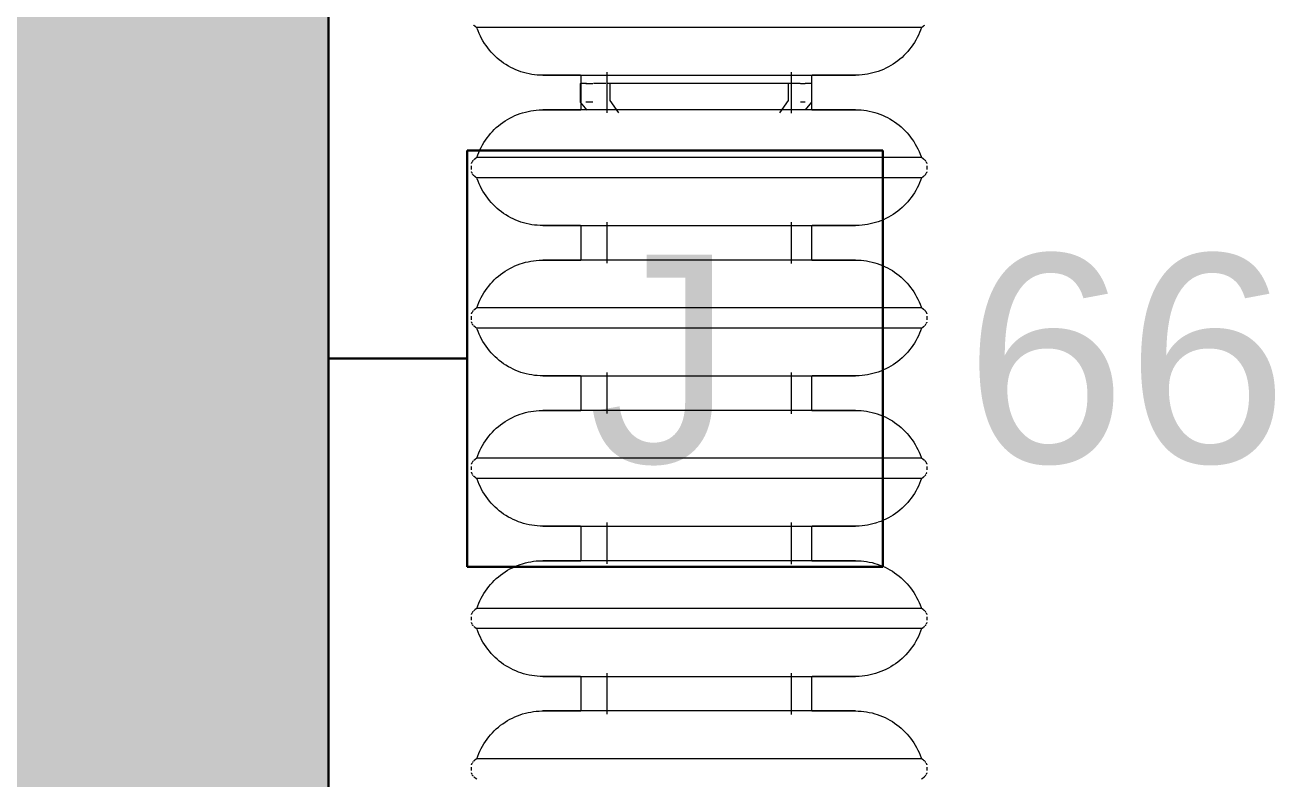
# Model space of a CAD drawing. Header units: inches. Extents: x -4688 to 1542, y -3558 to 978.
# Drawn here: x 11.65 to 38.7, y 214.15 to 230.45 of the extents above; entities that cross this region are included whole.
import ezdxf

# ---------------------------------------------------------------- set-up
doc = ezdxf.new("R2010")
doc.units = ezdxf.units.IN
doc.header["$MEASUREMENT"] = 0
for name, color, linetype, lineweight in [('A-ANNO-NOTE', 131, 'Continuous', 40), ('A-GENM', 13, 'Continuous', 9), ('A-WALL', 113, 'Continuous', 18), ('A-WALL-PATT', 111, 'Continuous', 18)]:
    doc.layers.add(name, color=color, linetype=linetype, lineweight=lineweight)
doc.styles.add('Arial', font='arial.ttf', dxfattribs={"height": 4.5})
doc.styles.add('Swis721 Lt BT', font='swissl.ttf', dxfattribs={"height": 4.5})

# ---------------------------------------------------------------- blocks, each defined once
blk = doc.blocks.new('Cast_Iron_Radiator_8182 - Cast_Iron_Radiator_8182-V88-1st Floor Power _ Signal')
at = {"layer": 'A-GENM'}
for p, q in [((-5.943, 4.848), (-5.968, 4.809)), ((-5.968, 1), (-5.968, 4.809)), ((-7.584, 2.575), (-7.754, 2.432)), ((-7.179, 2.575), (-7.584, 2.575)), ((-7.584, 2.565), (-7.584, 2.575)), ((-7.584, 2.301), (-7.584, 2.452)), ((-7.179, 2.575), (-7.179, 2.565)), ((-6.997, 2.562), (-7.179, 2.562)), ((-7.179, 2.436), (-7.179, 2.551)), ((-7.179, 2.452), (-7.179, 2.301)), ((-7.179, 2.017), (-7.179, 2.287)), ((-7.545, 1.935), (-7.815, 1.745)), ((-7.179, 1.935), (-7.545, 1.935)), ((-6.938, 2), (-7.179, 2)), ((-7.179, -2), (-7.179, 2)), ((-7.002, 1), (-7.002, -1)), ((-5.968, -1), (-5.968, 1)), ((-5.968, -4.809), (-5.968, -1)), ((-7.817, -1.744), (-7.545, -1.935)), ((-7.545, -1.935), (-7.179, -1.935)), ((-7.179, -2), (-6.938, -2)), ((-7.179, -2.188), (-7.179, -2.013)), ((-7.751, -2.298), (-7.584, -2.438)), ((-7.584, -2.296), (-7.584, -2.192)), ((-7.179, -2.192), (-7.179, -2.296)), ((-7.179, -2.438), (-7.179, -2.291)), ((-7.584, -2.438), (-7.179, -2.438)), ((-7.179, -2.438), (-6.996, -2.438)), ((-5.968, -4.809), (-5.943, -4.848))]:
    blk.add_line(p, q, dxfattribs=at)
at = {"layer": 'A-GENM', "flags": 128}
for points in [[(-5.943, 4.848), (-5.938, 4.854), (-5.934, 4.86), (-5.929, 4.866), (-5.925, 4.872), (-5.919, 4.877)], [(-7.002, 3.383), (-7.001, 3.443), (-6.997, 3.503), (-6.991, 3.563), (-6.983, 3.622), (-6.972, 3.681), (-6.959, 3.74), (-6.943, 3.798), (-6.926, 3.855), (-6.906, 3.911), (-6.883, 3.967), (-6.859, 4.022), (-6.832, 4.076), (-6.804, 4.128), (-6.773, 4.18), (-6.74, 4.23), (-6.705, 4.279), (-6.668, 4.326), (-6.63, 4.372), (-6.589, 4.416), (-6.547, 4.459), (-6.503, 4.5), (-6.458, 4.539), (-6.411, 4.576), (-6.362, 4.612), (-6.312, 4.645), (-6.261, 4.677), (-6.209, 4.706), (-6.155, 4.733), (-6.101, 4.758), (-6.045, 4.781), (-5.989, 4.802)], [(-7.002, 3.383), (-7.002, 3.381), (-7.002, 3.375), (-7.002, 3.366), (-7.002, 3.353), (-7.002, 3.336), (-7.002, 3.315), (-7.002, 3.29), (-7.002, 3.262), (-7.002, 3.23), (-7.002, 3.195), (-7.002, 3.156), (-7.002, 3.114), (-7.002, 3.068), (-7.002, 3.019), (-7.002, 2.967), (-7.002, 2.911), (-7.002, 2.853), (-7.002, 2.792), (-7.002, 2.727), (-7.002, 2.66), (-7.002, 2.591), (-7.002, 2.518), (-7.002, 2.444), (-7.002, 2.367), (-7.002, 2.288), (-7.002, 2.206), (-7.002, 2.123), (-7.002, 2.038), (-7.002, 1.952), (-7.002, 1.864), (-7.002, 1.774), (-7.002, 1.683), (-7.002, 1.591), (-7.002, 1.499), (-7.002, 1.405), (-7.002, 1.311), (-7.002, 1.216), (-7.002, 1.121), (-7.002, 1.026), (-7.002, 1)], [(-7.002, 2.571), (-7.002, 2.642), (-7.002, 2.71), (-7.002, 2.775), (-7.002, 2.837), (-7.002, 2.896), (-7.002, 2.952), (-7.002, 3.005), (-7.002, 3.055), (-7.002, 3.102), (-7.002, 3.145), (-7.002, 3.185), (-7.002, 3.221), (-7.002, 3.254), (-7.002, 3.283), (-7.002, 3.309), (-7.002, 3.33), (-7.002, 3.348), (-7.002, 3.363), (-7.002, 3.373), (-7.002, 3.38), (-7.002, 3.383), (-7.002, 3.383)], [(-7.002, -1), (-7.002, -1.095), (-7.002, -1.19), (-7.002, -1.285), (-7.002, -1.38), (-7.002, -1.473), (-7.002, -1.566), (-7.002, -1.659), (-7.002, -1.75), (-7.002, -1.839), (-7.002, -1.928), (-7.002, -2.015), (-7.002, -2.1), (-7.002, -2.184), (-7.002, -2.266), (-7.002, -2.346), (-7.002, -2.423), (-7.002, -2.498), (-7.002, -2.571), (-7.002, -2.642), (-7.002, -2.71), (-7.002, -2.775), (-7.002, -2.837), (-7.002, -2.896), (-7.002, -2.952), (-7.002, -3.005), (-7.002, -3.055), (-7.002, -3.102), (-7.002, -3.145), (-7.002, -3.185), (-7.002, -3.221), (-7.002, -3.254), (-7.002, -3.283), (-7.002, -3.309), (-7.002, -3.33), (-7.002, -3.348), (-7.002, -3.363), (-7.002, -3.373), (-7.002, -3.38), (-7.002, -3.383), (-7.002, -3.383)], [(-7.002, -3.383), (-7.002, -3.381), (-7.002, -3.375), (-7.002, -3.366), (-7.002, -3.353), (-7.002, -3.336), (-7.002, -3.315), (-7.002, -3.29), (-7.002, -3.262), (-7.002, -3.23), (-7.002, -3.195), (-7.002, -3.156), (-7.002, -3.114), (-7.002, -3.068), (-7.002, -3.019), (-7.002, -2.967), (-7.002, -2.911), (-7.002, -2.853), (-7.002, -2.792), (-7.002, -2.727), (-7.002, -2.66), (-7.002, -2.591), (-7.002, -2.518), (-7.002, -2.444)], [(-5.968, -4.809), (-6.025, -4.789), (-6.081, -4.767), (-6.135, -4.743), (-6.189, -4.716), (-6.242, -4.688), (-6.294, -4.657), (-6.344, -4.624), (-6.393, -4.59), (-6.441, -4.553), (-6.487, -4.515), (-6.531, -4.474), (-6.574, -4.432), (-6.615, -4.389), (-6.654, -4.343), (-6.692, -4.296), (-6.727, -4.248), (-6.761, -4.198), (-6.793, -4.147), (-6.822, -4.095), (-6.849, -4.042), (-6.875, -3.987), (-6.898, -3.932), (-6.919, -3.876), (-6.937, -3.819), (-6.953, -3.761), (-6.967, -3.703), (-6.979, -3.644), (-6.988, -3.585), (-6.995, -3.525), (-7, -3.465), (-7.002, -3.405), (-7.002, -3.383)], [(-5.92, -4.876), (-5.925, -4.871), (-5.93, -4.865), (-5.935, -4.859), (-5.939, -4.854), (-5.943, -4.848)]]:
    blk.add_lwpolyline(points, dxfattribs=at)
blk = doc.blocks.new('Cast_Iron_Radiator_8182 - Cast_Iron_Radiator_8182-V89-1st Floor Power _ Signal')
at = {"layer": 'A-GENM'}
for p, q in [((-2.5, 4.933), (-2.537, 4.933)), ((-2.463, 4.933), (-2.5, 4.933)), ((0.75, 4.933), (0.713, 4.933)), ((0.787, 4.933), (0.75, 4.933)), ((4, 4.933), (3.963, 4.933)), ((4.037, 4.933), (4, 4.933)), ((7.25, 4.933), (7.213, 4.933)), ((7.287, 4.933), (7.25, 4.933)), ((10.5, 4.933), (10.463, 4.933)), ((10.537, 4.933), (10.5, 4.933)), ((-2.693, 4.848), (-2.718, 4.809)), ((-2.282, 4.809), (-2.307, 4.848)), ((-2.282, 1), (-2.282, 4.809)), ((0.557, 4.848), (0.532, 4.809)), ((0.532, 1), (0.532, 4.809)), ((0.968, 4.809), (0.943, 4.848)), ((0.968, 1), (0.968, 4.809)), ((3.807, 4.848), (3.782, 4.809)), ((3.782, 1), (3.782, 4.809)), ((4.218, 4.809), (4.193, 4.848)), ((4.218, 1), (4.218, 4.809)), ((7.057, 4.848), (7.032, 4.809)), ((7.032, 1), (7.032, 4.809)), ((7.468, 4.809), (7.443, 4.848)), ((7.468, 1), (7.468, 4.809)), ((10.307, 4.848), (10.282, 4.809)), ((10.282, 1), (10.282, 4.809)), ((10.718, 4.809), (10.693, 4.848)), ((10.718, 1), (10.718, 4.809)), ((13.557, 4.848), (13.532, 4.809)), ((13.532, 1), (13.532, 4.809)), ((-0.497, 2.562), (-1.253, 2.562)), ((2.753, 2.562), (1.997, 2.562)), ((6.003, 2.562), (5.26, 2.562)), ((9.253, 2.562), (8.497, 2.562)), ((12.503, 2.562), (11.747, 2.562)), ((-0.428, 2), (-1.318, 2)), ((2.825, 2), (1.932, 2)), ((6.072, 2), (5.182, 2)), ((9.322, 2), (8.432, 2)), ((12.562, 2), (11.682, 2)), ((-2.282, -1), (-2.282, 1)), ((-1.248, -1), (-1.248, 1)), ((-0.502, 1), (-0.502, -1)), ((0.532, -1), (0.532, 1)), ((0.968, -1), (0.968, 1)), ((2.002, -1), (2.002, 1)), ((2.748, 1), (2.748, -1)), ((3.782, -1), (3.782, 1)), ((4.218, -1), (4.218, 1)), ((5.252, -1), (5.252, 1)), ((5.998, 1), (5.998, -1)), ((7.032, -1), (7.032, 1)), ((7.468, -1), (7.468, 1)), ((8.502, -1), (8.502, 1)), ((9.248, 1), (9.248, -1)), ((10.282, -1), (10.282, 1)), ((10.718, -1), (10.718, 1)), ((11.752, -1), (11.752, 1)), ((12.498, 1), (12.498, -1)), ((13.532, -1), (13.532, 1)), ((-2.282, -4.809), (-2.282, -1)), ((0.532, -4.809), (0.532, -1)), ((0.968, -4.809), (0.968, -1)), ((3.782, -4.809), (3.782, -1)), ((4.218, -4.809), (4.218, -1)), ((7.032, -4.809), (7.032, -1)), ((7.468, -4.809), (7.468, -1)), ((10.282, -4.809), (10.282, -1)), ((10.718, -4.809), (10.718, -1)), ((13.532, -4.809), (13.532, -1)), ((-1.322, -2), (-0.432, -2)), ((1.928, -2), (2.825, -2)), ((5.178, -2), (6.068, -2)), ((8.428, -2), (9.318, -2)), ((11.678, -2), (12.562, -2)), ((-1.251, -2.438), (-0.496, -2.438)), ((1.999, -2.438), (2.754, -2.438)), ((5.26, -2.438), (6.004, -2.438)), ((8.499, -2.438), (9.254, -2.438)), ((11.749, -2.438), (12.504, -2.438)), ((-2.718, -4.809), (-2.693, -4.848)), ((-2.307, -4.848), (-2.282, -4.809)), ((0.532, -4.809), (0.557, -4.848)), ((0.943, -4.848), (0.968, -4.809)), ((3.782, -4.809), (3.807, -4.848)), ((4.193, -4.848), (4.218, -4.809)), ((7.032, -4.809), (7.057, -4.848)), ((7.443, -4.848), (7.468, -4.809)), ((10.282, -4.809), (10.307, -4.848)), ((10.693, -4.848), (10.718, -4.809)), ((13.532, -4.809), (13.557, -4.848)), ((-2.537, -4.933), (-2.5, -4.933)), ((-2.5, -4.933), (-2.463, -4.933)), ((0.713, -4.933), (0.75, -4.933)), ((0.75, -4.933), (0.787, -4.933)), ((3.963, -4.933), (4, -4.933)), ((4, -4.933), (4.037, -4.933)), ((7.213, -4.933), (7.25, -4.933)), ((7.25, -4.933), (7.287, -4.933)), ((10.463, -4.933), (10.5, -4.933)), ((10.5, -4.933), (10.537, -4.933))]:
    blk.add_line(p, q, dxfattribs=at)
at = {"layer": 'A-GENM', "flags": 128}
for points in [[(-2.693, 4.848), (-2.688, 4.854), (-2.684, 4.86), (-2.679, 4.866), (-2.675, 4.872), (-2.669, 4.877)], [(-2.659, 4.887), (-2.653, 4.892), (-2.647, 4.896), (-2.641, 4.901), (-2.635, 4.905)], [(-2.622, 4.912), (-2.615, 4.915), (-2.608, 4.918), (-2.601, 4.921), (-2.594, 4.924), (-2.587, 4.926)], [(-2.412, 4.925), (-2.405, 4.923), (-2.398, 4.921), (-2.391, 4.918), (-2.384, 4.915), (-2.377, 4.912)], [(-2.364, 4.904), (-2.358, 4.9), (-2.352, 4.896), (-2.346, 4.891), (-2.341, 4.887)], [(-2.33, 4.876), (-2.325, 4.871), (-2.32, 4.865), (-2.315, 4.859), (-2.311, 4.854), (-2.307, 4.848)], [(0.557, 4.848), (0.562, 4.854), (0.566, 4.86), (0.571, 4.866), (0.575, 4.872), (0.581, 4.877)], [(0.591, 4.887), (0.597, 4.892), (0.603, 4.896), (0.609, 4.901), (0.615, 4.905)], [(0.628, 4.912), (0.635, 4.915), (0.642, 4.918), (0.649, 4.921), (0.656, 4.924), (0.663, 4.926)], [(0.838, 4.925), (0.845, 4.923), (0.852, 4.921), (0.859, 4.918), (0.866, 4.915), (0.873, 4.912)], [(0.886, 4.904), (0.892, 4.9), (0.898, 4.896), (0.904, 4.891), (0.909, 4.887)], [(0.92, 4.876), (0.925, 4.871), (0.93, 4.865), (0.935, 4.859), (0.939, 4.854), (0.943, 4.848)], [(3.807, 4.848), (3.812, 4.854), (3.816, 4.86), (3.821, 4.866), (3.825, 4.872), (3.831, 4.877)], [(3.841, 4.887), (3.847, 4.892), (3.853, 4.896), (3.859, 4.901), (3.865, 4.905)], [(3.878, 4.912), (3.885, 4.915), (3.892, 4.918), (3.899, 4.921), (3.906, 4.924), (3.913, 4.926)], [(4.088, 4.925), (4.095, 4.923), (4.102, 4.921), (4.109, 4.918), (4.116, 4.915), (4.123, 4.912)], [(4.136, 4.904), (4.142, 4.9), (4.148, 4.896), (4.154, 4.891), (4.159, 4.887)], [(4.17, 4.876), (4.175, 4.871), (4.18, 4.865), (4.185, 4.859), (4.189, 4.854), (4.193, 4.848)], [(7.057, 4.848), (7.062, 4.854), (7.066, 4.86), (7.071, 4.866), (7.075, 4.872), (7.081, 4.877)], [(7.091, 4.887), (7.097, 4.892), (7.103, 4.896), (7.109, 4.901), (7.115, 4.905)], [(7.128, 4.912), (7.135, 4.915), (7.142, 4.918), (7.149, 4.921), (7.156, 4.924), (7.163, 4.926)], [(7.338, 4.925), (7.345, 4.923), (7.352, 4.921), (7.359, 4.918), (7.366, 4.915), (7.373, 4.912)], [(7.386, 4.904), (7.392, 4.9), (7.398, 4.896), (7.404, 4.891), (7.409, 4.887)], [(7.42, 4.876), (7.425, 4.871), (7.43, 4.865), (7.435, 4.859), (7.439, 4.854), (7.443, 4.848)], [(10.307, 4.848), (10.312, 4.854), (10.316, 4.86), (10.321, 4.866), (10.325, 4.872), (10.331, 4.877)], [(10.341, 4.887), (10.347, 4.892), (10.353, 4.896), (10.359, 4.901), (10.365, 4.905)], [(10.378, 4.912), (10.385, 4.915), (10.392, 4.918), (10.399, 4.921), (10.406, 4.924), (10.413, 4.926)], [(10.588, 4.925), (10.595, 4.923), (10.602, 4.921), (10.609, 4.918), (10.616, 4.915), (10.623, 4.912)], [(10.636, 4.904), (10.642, 4.9), (10.648, 4.896), (10.654, 4.891), (10.659, 4.887)], [(10.67, 4.876), (10.675, 4.871), (10.68, 4.865), (10.685, 4.859), (10.689, 4.854), (10.693, 4.848)], [(13.557, 4.848), (13.562, 4.854), (13.566, 4.86), (13.571, 4.866), (13.575, 4.872), (13.581, 4.877)], [(-2.282, 4.809), (-2.225, 4.789), (-2.169, 4.767), (-2.115, 4.743), (-2.061, 4.716), (-2.008, 4.688), (-1.956, 4.657), (-1.906, 4.624), (-1.857, 4.59), (-1.809, 4.553), (-1.763, 4.515), (-1.719, 4.474), (-1.676, 4.432), (-1.635, 4.389), (-1.596, 4.343), (-1.558, 4.296), (-1.523, 4.248), (-1.489, 4.198), (-1.457, 4.147), (-1.428, 4.095), (-1.401, 4.042), (-1.375, 3.987), (-1.352, 3.932), (-1.331, 3.876), (-1.313, 3.819), (-1.297, 3.761), (-1.283, 3.703), (-1.271, 3.644), (-1.262, 3.585), (-1.255, 3.525), (-1.25, 3.465), (-1.248, 3.405), (-1.248, 3.383)], [(-0.502, 3.383), (-0.501, 3.443), (-0.497, 3.503), (-0.491, 3.563), (-0.483, 3.622), (-0.472, 3.681), (-0.459, 3.74), (-0.443, 3.798), (-0.426, 3.855), (-0.406, 3.911), (-0.383, 3.967), (-0.359, 4.022), (-0.332, 4.076), (-0.304, 4.128), (-0.273, 4.18), (-0.24, 4.23), (-0.205, 4.279), (-0.168, 4.326), (-0.13, 4.372), (-0.089, 4.416), (-0.047, 4.459), (-0.003, 4.5), (0.042, 4.539), (0.089, 4.576), (0.138, 4.612), (0.188, 4.645), (0.239, 4.677), (0.291, 4.706), (0.345, 4.733), (0.399, 4.758), (0.455, 4.781), (0.511, 4.802)], [(0.968, 4.809), (1.025, 4.789), (1.081, 4.767), (1.135, 4.743), (1.189, 4.716), (1.242, 4.688), (1.294, 4.657), (1.344, 4.624), (1.393, 4.59), (1.441, 4.553), (1.487, 4.515), (1.531, 4.474), (1.574, 4.432), (1.615, 4.389), (1.654, 4.343), (1.692, 4.296), (1.727, 4.248), (1.761, 4.198), (1.793, 4.147), (1.822, 4.095), (1.849, 4.042), (1.875, 3.987), (1.898, 3.932), (1.919, 3.876), (1.937, 3.819), (1.953, 3.761), (1.967, 3.703), (1.979, 3.644), (1.988, 3.585), (1.995, 3.525), (2, 3.465), (2.002, 3.405), (2.002, 3.383)], [(2.825, 3.858), (2.844, 3.911), (2.867, 3.967), (2.891, 4.022), (2.918, 4.076), (2.946, 4.128), (2.977, 4.18), (3.01, 4.23), (3.045, 4.279), (3.082, 4.326), (3.12, 4.372), (3.161, 4.416), (3.203, 4.459), (3.247, 4.5), (3.292, 4.539), (3.339, 4.576), (3.388, 4.612), (3.438, 4.645), (3.489, 4.677), (3.541, 4.706), (3.595, 4.733), (3.649, 4.758), (3.705, 4.781), (3.761, 4.802)], [(4.218, 4.809), (4.275, 4.789), (4.331, 4.767), (4.385, 4.743), (4.439, 4.716), (4.492, 4.688), (4.544, 4.657), (4.594, 4.624), (4.643, 4.59), (4.691, 4.553), (4.737, 4.515), (4.781, 4.474), (4.824, 4.432), (4.865, 4.389), (4.904, 4.343), (4.942, 4.296), (4.977, 4.248), (5.011, 4.198), (5.043, 4.147), (5.072, 4.095), (5.099, 4.042), (5.125, 3.987), (5.148, 3.932), (5.169, 3.876), (5.187, 3.819), (5.203, 3.761), (5.217, 3.703), (5.229, 3.644), (5.238, 3.585), (5.245, 3.525), (5.25, 3.465), (5.252, 3.405), (5.252, 3.383)], [(5.998, 3.383), (5.999, 3.443), (6.003, 3.503), (6.009, 3.563), (6.017, 3.622), (6.028, 3.681), (6.041, 3.74), (6.057, 3.798), (6.074, 3.855), (6.094, 3.911), (6.117, 3.967), (6.141, 4.022), (6.168, 4.076), (6.196, 4.128), (6.227, 4.18), (6.26, 4.23), (6.295, 4.279), (6.332, 4.326), (6.37, 4.372), (6.411, 4.416), (6.453, 4.459), (6.497, 4.5), (6.542, 4.539), (6.589, 4.576), (6.638, 4.612), (6.688, 4.645), (6.739, 4.677), (6.791, 4.706), (6.845, 4.733), (6.899, 4.758), (6.955, 4.781), (7.011, 4.802)], [(7.468, 4.809), (7.525, 4.789), (7.581, 4.767), (7.635, 4.743), (7.689, 4.716), (7.742, 4.688), (7.794, 4.657), (7.844, 4.624), (7.893, 4.59), (7.941, 4.553), (7.987, 4.515), (8.031, 4.474), (8.074, 4.432), (8.115, 4.389), (8.154, 4.343), (8.192, 4.296), (8.227, 4.248), (8.261, 4.198), (8.293, 4.147), (8.322, 4.095), (8.349, 4.042), (8.375, 3.987), (8.398, 3.932), (8.419, 3.876), (8.437, 3.819), (8.453, 3.761), (8.467, 3.703), (8.479, 3.644), (8.488, 3.585), (8.495, 3.525), (8.5, 3.465), (8.502, 3.405), (8.502, 3.383)], [(9.248, 3.383), (9.249, 3.443), (9.253, 3.503), (9.259, 3.563), (9.267, 3.622), (9.278, 3.681), (9.291, 3.74), (9.307, 3.798), (9.324, 3.855), (9.344, 3.911), (9.367, 3.967), (9.391, 4.022), (9.418, 4.076), (9.446, 4.128), (9.477, 4.18), (9.51, 4.23), (9.545, 4.279), (9.582, 4.326), (9.62, 4.372), (9.661, 4.416), (9.703, 4.459), (9.747, 4.5), (9.792, 4.539), (9.839, 4.576), (9.888, 4.612), (9.938, 4.645), (9.989, 4.677), (10.041, 4.706), (10.095, 4.733), (10.149, 4.758), (10.205, 4.781), (10.261, 4.802)], [(10.718, 4.809), (10.775, 4.789), (10.831, 4.767), (10.885, 4.743), (10.939, 4.716), (10.992, 4.688), (11.044, 4.657), (11.094, 4.624), (11.143, 4.59), (11.191, 4.553), (11.237, 4.515), (11.281, 4.474), (11.324, 4.432), (11.365, 4.389), (11.404, 4.343), (11.442, 4.296), (11.477, 4.248), (11.511, 4.198), (11.543, 4.147), (11.572, 4.095), (11.599, 4.042), (11.625, 3.987), (11.648, 3.932), (11.669, 3.876), (11.687, 3.819), (11.703, 3.761), (11.717, 3.703), (11.729, 3.644), (11.738, 3.585), (11.745, 3.525), (11.75, 3.465), (11.752, 3.405), (11.752, 3.383)], [(12.498, 3.383), (12.499, 3.443), (12.503, 3.503), (12.509, 3.563), (12.517, 3.622), (12.528, 3.681), (12.541, 3.74), (12.557, 3.798), (12.574, 3.855), (12.594, 3.911), (12.617, 3.967), (12.641, 4.022), (12.668, 4.076), (12.696, 4.128), (12.727, 4.18), (12.76, 4.23), (12.795, 4.279), (12.832, 4.326), (12.87, 4.372), (12.911, 4.416), (12.953, 4.459), (12.997, 4.5), (13.042, 4.539), (13.089, 4.576), (13.138, 4.612), (13.188, 4.645), (13.239, 4.677), (13.291, 4.706), (13.345, 4.733), (13.399, 4.758), (13.455, 4.781), (13.511, 4.802)], [(2.748, 3.383), (2.749, 3.443), (2.753, 3.503), (2.759, 3.563), (2.767, 3.622), (2.778, 3.681), (2.791, 3.74), (2.807, 3.798), (2.824, 3.855)], [(-1.248, 1), (-1.248, 1.095), (-1.248, 1.19), (-1.248, 1.285), (-1.248, 1.38), (-1.248, 1.473), (-1.248, 1.566), (-1.248, 1.659), (-1.248, 1.75), (-1.248, 1.839), (-1.248, 1.928), (-1.248, 2.015), (-1.248, 2.1), (-1.248, 2.184), (-1.248, 2.266), (-1.248, 2.346), (-1.248, 2.423), (-1.248, 2.498), (-1.248, 2.571), (-1.248, 2.642), (-1.248, 2.71), (-1.248, 2.775), (-1.248, 2.837), (-1.248, 2.896), (-1.248, 2.952), (-1.248, 3.005), (-1.248, 3.055), (-1.248, 3.102), (-1.248, 3.145), (-1.248, 3.185), (-1.248, 3.221), (-1.248, 3.254), (-1.248, 3.283), (-1.248, 3.309), (-1.248, 3.33), (-1.248, 3.348), (-1.248, 3.363), (-1.248, 3.373), (-1.248, 3.38), (-1.248, 3.383), (-1.248, 3.383)], [(-1.248, 3.383), (-1.248, 3.381), (-1.248, 3.375), (-1.248, 3.366), (-1.248, 3.353), (-1.248, 3.336), (-1.248, 3.315), (-1.248, 3.29), (-1.248, 3.262), (-1.248, 3.23), (-1.248, 3.195), (-1.248, 3.156), (-1.248, 3.114), (-1.248, 3.068), (-1.248, 3.019), (-1.248, 2.967), (-1.248, 2.911), (-1.248, 2.853), (-1.248, 2.792), (-1.248, 2.727), (-1.248, 2.66), (-1.248, 2.591), (-1.248, 2.562)], [(-0.502, 3.383), (-0.502, 3.381), (-0.502, 3.375), (-0.502, 3.366), (-0.502, 3.353), (-0.502, 3.336), (-0.502, 3.315), (-0.502, 3.29), (-0.502, 3.262), (-0.502, 3.23), (-0.502, 3.195), (-0.502, 3.156), (-0.502, 3.114), (-0.502, 3.068), (-0.502, 3.019), (-0.502, 2.967), (-0.502, 2.911), (-0.502, 2.853), (-0.502, 2.792), (-0.502, 2.727), (-0.502, 2.66), (-0.502, 2.591), (-0.502, 2.518), (-0.502, 2.444), (-0.502, 2.367), (-0.502, 2.288), (-0.502, 2.206), (-0.502, 2.123), (-0.502, 2.038), (-0.502, 1.952), (-0.502, 1.864), (-0.502, 1.774), (-0.502, 1.683), (-0.502, 1.591), (-0.502, 1.499), (-0.502, 1.405), (-0.502, 1.311), (-0.502, 1.216), (-0.502, 1.121), (-0.502, 1.026), (-0.502, 1)], [(-0.502, 2.571), (-0.502, 2.642), (-0.502, 2.71), (-0.502, 2.775), (-0.502, 2.837), (-0.502, 2.896), (-0.502, 2.952), (-0.502, 3.005), (-0.502, 3.055), (-0.502, 3.102), (-0.502, 3.145), (-0.502, 3.185), (-0.502, 3.221), (-0.502, 3.254), (-0.502, 3.283), (-0.502, 3.309), (-0.502, 3.33), (-0.502, 3.348), (-0.502, 3.363), (-0.502, 3.373), (-0.502, 3.38), (-0.502, 3.383), (-0.502, 3.383)], [(2.002, 1), (2.002, 1.095), (2.002, 1.19), (2.002, 1.285), (2.002, 1.38), (2.002, 1.473), (2.002, 1.566), (2.002, 1.659), (2.002, 1.75), (2.002, 1.839), (2.002, 1.928), (2.002, 2.015), (2.002, 2.1), (2.002, 2.184), (2.002, 2.266), (2.002, 2.346), (2.002, 2.423), (2.002, 2.498), (2.002, 2.571), (2.002, 2.642), (2.002, 2.71), (2.002, 2.775), (2.002, 2.837), (2.002, 2.896), (2.002, 2.952), (2.002, 3.005), (2.002, 3.055), (2.002, 3.102), (2.002, 3.145), (2.002, 3.185), (2.002, 3.221), (2.002, 3.254), (2.002, 3.283), (2.002, 3.309), (2.002, 3.33), (2.002, 3.348), (2.002, 3.363), (2.002, 3.373), (2.002, 3.38), (2.002, 3.383), (2.002, 3.383)], [(2.002, 3.383), (2.002, 3.381), (2.002, 3.375), (2.002, 3.366), (2.002, 3.353), (2.002, 3.336), (2.002, 3.315), (2.002, 3.29), (2.002, 3.262), (2.002, 3.23), (2.002, 3.195), (2.002, 3.156), (2.002, 3.114), (2.002, 3.068), (2.002, 3.019), (2.002, 2.967), (2.002, 2.911), (2.002, 2.853), (2.002, 2.792), (2.002, 2.727), (2.002, 2.66), (2.002, 2.591), (2.002, 2.562)], [(2.748, 3.383), (2.748, 3.381), (2.748, 3.375), (2.748, 3.366), (2.748, 3.353), (2.748, 3.336), (2.748, 3.315), (2.748, 3.29), (2.748, 3.262), (2.748, 3.23), (2.748, 3.195), (2.748, 3.156), (2.748, 3.114), (2.748, 3.068), (2.748, 3.019), (2.748, 2.967), (2.748, 2.911), (2.748, 2.853), (2.748, 2.792), (2.748, 2.727), (2.748, 2.66), (2.748, 2.591), (2.748, 2.518), (2.748, 2.444), (2.748, 2.367), (2.748, 2.288), (2.748, 2.206), (2.748, 2.123), (2.748, 2.038), (2.748, 1.952), (2.748, 1.864), (2.748, 1.774), (2.748, 1.683), (2.748, 1.591), (2.748, 1.499), (2.748, 1.405), (2.748, 1.311), (2.748, 1.216), (2.748, 1.121), (2.748, 1.026), (2.748, 1)], [(2.748, 2.571), (2.748, 2.642), (2.748, 2.71), (2.748, 2.775), (2.748, 2.837), (2.748, 2.896), (2.748, 2.952), (2.748, 3.005), (2.748, 3.055), (2.748, 3.102), (2.748, 3.145), (2.748, 3.185), (2.748, 3.221), (2.748, 3.254), (2.748, 3.283), (2.748, 3.309), (2.748, 3.33), (2.748, 3.348), (2.748, 3.363), (2.748, 3.373), (2.748, 3.38), (2.748, 3.383), (2.748, 3.383)], [(5.252, 1), (5.252, 1.095), (5.252, 1.19), (5.252, 1.285), (5.252, 1.38), (5.252, 1.473), (5.252, 1.566), (5.252, 1.659), (5.252, 1.75), (5.252, 1.839), (5.252, 1.928), (5.252, 2.015), (5.252, 2.1), (5.252, 2.184), (5.252, 2.266), (5.252, 2.346), (5.252, 2.423), (5.252, 2.498), (5.252, 2.571), (5.252, 2.642), (5.252, 2.71), (5.252, 2.775), (5.252, 2.837), (5.252, 2.896), (5.252, 2.952), (5.252, 3.005), (5.252, 3.055), (5.252, 3.102), (5.252, 3.145), (5.252, 3.185), (5.252, 3.221), (5.252, 3.254), (5.252, 3.283), (5.252, 3.309), (5.252, 3.33), (5.252, 3.348), (5.252, 3.363), (5.252, 3.373), (5.252, 3.38), (5.252, 3.383), (5.252, 3.383)], [(5.252, 3.383), (5.252, 3.381), (5.252, 3.375), (5.252, 3.366), (5.252, 3.353), (5.252, 3.336), (5.252, 3.315), (5.252, 3.29), (5.252, 3.262), (5.252, 3.23), (5.252, 3.195), (5.252, 3.156), (5.252, 3.114), (5.252, 3.068), (5.252, 3.019), (5.252, 2.967), (5.252, 2.911), (5.252, 2.853), (5.252, 2.792), (5.252, 2.727), (5.252, 2.66), (5.252, 2.591), (5.252, 2.562)], [(5.998, 3.383), (5.998, 3.381), (5.998, 3.375), (5.998, 3.366), (5.998, 3.353), (5.998, 3.336), (5.998, 3.315), (5.998, 3.29), (5.998, 3.262), (5.998, 3.23), (5.998, 3.195), (5.998, 3.156), (5.998, 3.114), (5.998, 3.068), (5.998, 3.019), (5.998, 2.967), (5.998, 2.911), (5.998, 2.853), (5.998, 2.792), (5.998, 2.727), (5.998, 2.66), (5.998, 2.591), (5.998, 2.518), (5.998, 2.444), (5.998, 2.367), (5.998, 2.288), (5.998, 2.206), (5.998, 2.123), (5.998, 2.038), (5.998, 1.952), (5.998, 1.864), (5.998, 1.774), (5.998, 1.683), (5.998, 1.591), (5.998, 1.499), (5.998, 1.405), (5.998, 1.311), (5.998, 1.216), (5.998, 1.121), (5.998, 1.026), (5.998, 1)], [(5.998, 2.571), (5.998, 2.642), (5.998, 2.71), (5.998, 2.775), (5.998, 2.837), (5.998, 2.896), (5.998, 2.952), (5.998, 3.005), (5.998, 3.055), (5.998, 3.102), (5.998, 3.145), (5.998, 3.185), (5.998, 3.221), (5.998, 3.254), (5.998, 3.283), (5.998, 3.309), (5.998, 3.33), (5.998, 3.348), (5.998, 3.363), (5.998, 3.373), (5.998, 3.38), (5.998, 3.383), (5.998, 3.383)], [(8.502, 1), (8.502, 1.095), (8.502, 1.19), (8.502, 1.285), (8.502, 1.38), (8.502, 1.473), (8.502, 1.566), (8.502, 1.659), (8.502, 1.75), (8.502, 1.839), (8.502, 1.928), (8.502, 2.015), (8.502, 2.1), (8.502, 2.184), (8.502, 2.266), (8.502, 2.346), (8.502, 2.423), (8.502, 2.498), (8.502, 2.571), (8.502, 2.642), (8.502, 2.71), (8.502, 2.775), (8.502, 2.837), (8.502, 2.896), (8.502, 2.952), (8.502, 3.005), (8.502, 3.055), (8.502, 3.102), (8.502, 3.145), (8.502, 3.185), (8.502, 3.221), (8.502, 3.254), (8.502, 3.283), (8.502, 3.309), (8.502, 3.33), (8.502, 3.348), (8.502, 3.363), (8.502, 3.373), (8.502, 3.38), (8.502, 3.383), (8.502, 3.383)], [(8.502, 3.383), (8.502, 3.381), (8.502, 3.375), (8.502, 3.366), (8.502, 3.353), (8.502, 3.336), (8.502, 3.315), (8.502, 3.29), (8.502, 3.262), (8.502, 3.23), (8.502, 3.195), (8.502, 3.156), (8.502, 3.114), (8.502, 3.068), (8.502, 3.019), (8.502, 2.967), (8.502, 2.911), (8.502, 2.853), (8.502, 2.792), (8.502, 2.727), (8.502, 2.66), (8.502, 2.591), (8.502, 2.562)], [(9.248, 3.383), (9.248, 3.381), (9.248, 3.375), (9.248, 3.366), (9.248, 3.353), (9.248, 3.336), (9.248, 3.315), (9.248, 3.29), (9.248, 3.262), (9.248, 3.23), (9.248, 3.195), (9.248, 3.156), (9.248, 3.114), (9.248, 3.068), (9.248, 3.019), (9.248, 2.967), (9.248, 2.911), (9.248, 2.853), (9.248, 2.792), (9.248, 2.727), (9.248, 2.66), (9.248, 2.591), (9.248, 2.518), (9.248, 2.444), (9.248, 2.367), (9.248, 2.288), (9.248, 2.206), (9.248, 2.123), (9.248, 2.038), (9.248, 1.952), (9.248, 1.864), (9.248, 1.774), (9.248, 1.683), (9.248, 1.591), (9.248, 1.499), (9.248, 1.405), (9.248, 1.311), (9.248, 1.216), (9.248, 1.121), (9.248, 1.026), (9.248, 1)], [(9.248, 2.571), (9.248, 2.642), (9.248, 2.71), (9.248, 2.775), (9.248, 2.837), (9.248, 2.896), (9.248, 2.952), (9.248, 3.005), (9.248, 3.055), (9.248, 3.102), (9.248, 3.145), (9.248, 3.185), (9.248, 3.221), (9.248, 3.254), (9.248, 3.283), (9.248, 3.309), (9.248, 3.33), (9.248, 3.348), (9.248, 3.363), (9.248, 3.373), (9.248, 3.38), (9.248, 3.383), (9.248, 3.383)], [(11.752, 1), (11.752, 1.095), (11.752, 1.19), (11.752, 1.285), (11.752, 1.38), (11.752, 1.473), (11.752, 1.566), (11.752, 1.659), (11.752, 1.75), (11.752, 1.839), (11.752, 1.928), (11.752, 2.015), (11.752, 2.1), (11.752, 2.184), (11.752, 2.266), (11.752, 2.346), (11.752, 2.423), (11.752, 2.498), (11.752, 2.571), (11.752, 2.642), (11.752, 2.71), (11.752, 2.775), (11.752, 2.837), (11.752, 2.896), (11.752, 2.952), (11.752, 3.005), (11.752, 3.055), (11.752, 3.102), (11.752, 3.145), (11.752, 3.185), (11.752, 3.221), (11.752, 3.254), (11.752, 3.283), (11.752, 3.309), (11.752, 3.33), (11.752, 3.348), (11.752, 3.363), (11.752, 3.373), (11.752, 3.38), (11.752, 3.383), (11.752, 3.383)], [(11.752, 3.383), (11.752, 3.381), (11.752, 3.375), (11.752, 3.366), (11.752, 3.353), (11.752, 3.336), (11.752, 3.315), (11.752, 3.29), (11.752, 3.262), (11.752, 3.23), (11.752, 3.195), (11.752, 3.156), (11.752, 3.114), (11.752, 3.068), (11.752, 3.019), (11.752, 2.967), (11.752, 2.911), (11.752, 2.853), (11.752, 2.792), (11.752, 2.727), (11.752, 2.66), (11.752, 2.591), (11.752, 2.562)], [(12.498, 3.383), (12.498, 3.381), (12.498, 3.375), (12.498, 3.366), (12.498, 3.353), (12.498, 3.336), (12.498, 3.315), (12.498, 3.29), (12.498, 3.262), (12.498, 3.23), (12.498, 3.195), (12.498, 3.156), (12.498, 3.114), (12.498, 3.068), (12.498, 3.019), (12.498, 2.967), (12.498, 2.911), (12.498, 2.853), (12.498, 2.792), (12.498, 2.727), (12.498, 2.66), (12.498, 2.591), (12.498, 2.518), (12.498, 2.444), (12.498, 2.367), (12.498, 2.288), (12.498, 2.206), (12.498, 2.123), (12.498, 2.038), (12.498, 1.952), (12.498, 1.864), (12.498, 1.774), (12.498, 1.683), (12.498, 1.591), (12.498, 1.499), (12.498, 1.405), (12.498, 1.311), (12.498, 1.216), (12.498, 1.121), (12.498, 1.026), (12.498, 1)], [(12.498, 2.571), (12.498, 2.642), (12.498, 2.71), (12.498, 2.775), (12.498, 2.837), (12.498, 2.896), (12.498, 2.952), (12.498, 3.005), (12.498, 3.055), (12.498, 3.102), (12.498, 3.145), (12.498, 3.185), (12.498, 3.221), (12.498, 3.254), (12.498, 3.283), (12.498, 3.309), (12.498, 3.33), (12.498, 3.348), (12.498, 3.363), (12.498, 3.373), (12.498, 3.38), (12.498, 3.383), (12.498, 3.383)], [(-1.248, -3.383), (-1.248, -3.381), (-1.248, -3.375), (-1.248, -3.366), (-1.248, -3.353), (-1.248, -3.336), (-1.248, -3.315), (-1.248, -3.29), (-1.248, -3.262), (-1.248, -3.23), (-1.248, -3.195), (-1.248, -3.156), (-1.248, -3.114), (-1.248, -3.068), (-1.248, -3.019), (-1.248, -2.967), (-1.248, -2.911), (-1.248, -2.853), (-1.248, -2.792), (-1.248, -2.727), (-1.248, -2.66), (-1.248, -2.591), (-1.248, -2.518), (-1.248, -2.444), (-1.248, -2.367), (-1.248, -2.288), (-1.248, -2.206), (-1.248, -2.123), (-1.248, -2.038), (-1.248, -1.952), (-1.248, -1.864), (-1.248, -1.774), (-1.248, -1.683), (-1.248, -1.591), (-1.248, -1.499), (-1.248, -1.405), (-1.248, -1.311), (-1.248, -1.216), (-1.248, -1.121), (-1.248, -1.026), (-1.248, -1)], [(-0.502, -1), (-0.502, -1.095), (-0.502, -1.19), (-0.502, -1.285), (-0.502, -1.38), (-0.502, -1.473), (-0.502, -1.566), (-0.502, -1.659), (-0.502, -1.75), (-0.502, -1.839), (-0.502, -1.928), (-0.502, -2.015), (-0.502, -2.1), (-0.502, -2.184), (-0.502, -2.266), (-0.502, -2.346), (-0.502, -2.423), (-0.502, -2.498), (-0.502, -2.571), (-0.502, -2.642), (-0.502, -2.71), (-0.502, -2.775), (-0.502, -2.837), (-0.502, -2.896), (-0.502, -2.952), (-0.502, -3.005), (-0.502, -3.055), (-0.502, -3.102), (-0.502, -3.145), (-0.502, -3.185), (-0.502, -3.221), (-0.502, -3.254), (-0.502, -3.283), (-0.502, -3.309), (-0.502, -3.33), (-0.502, -3.348), (-0.502, -3.363), (-0.502, -3.373), (-0.502, -3.38), (-0.502, -3.383), (-0.502, -3.383)], [(2.002, -3.383), (2.002, -3.381), (2.002, -3.375), (2.002, -3.366), (2.002, -3.353), (2.002, -3.336), (2.002, -3.315), (2.002, -3.29), (2.002, -3.262), (2.002, -3.23), (2.002, -3.195), (2.002, -3.156), (2.002, -3.114), (2.002, -3.068), (2.002, -3.019), (2.002, -2.967), (2.002, -2.911), (2.002, -2.853), (2.002, -2.792), (2.002, -2.727), (2.002, -2.66), (2.002, -2.591), (2.002, -2.518), (2.002, -2.444), (2.002, -2.367), (2.002, -2.288), (2.002, -2.206), (2.002, -2.123), (2.002, -2.038), (2.002, -1.952), (2.002, -1.864), (2.002, -1.774), (2.002, -1.683), (2.002, -1.591), (2.002, -1.499), (2.002, -1.405), (2.002, -1.311), (2.002, -1.216), (2.002, -1.121), (2.002, -1.026), (2.002, -1)], [(2.748, -1), (2.748, -1.095), (2.748, -1.19), (2.748, -1.285), (2.748, -1.38), (2.748, -1.473), (2.748, -1.566), (2.748, -1.659), (2.748, -1.75), (2.748, -1.839), (2.748, -1.928), (2.748, -2.015), (2.748, -2.1), (2.748, -2.184), (2.748, -2.266), (2.748, -2.346), (2.748, -2.423), (2.748, -2.498), (2.748, -2.571), (2.748, -2.642), (2.748, -2.71), (2.748, -2.775), (2.748, -2.837), (2.748, -2.896), (2.748, -2.952), (2.748, -3.005), (2.748, -3.055), (2.748, -3.102), (2.748, -3.145), (2.748, -3.185), (2.748, -3.221), (2.748, -3.254), (2.748, -3.283), (2.748, -3.309), (2.748, -3.33), (2.748, -3.348), (2.748, -3.363), (2.748, -3.373), (2.748, -3.38), (2.748, -3.383), (2.748, -3.383)], [(5.252, -3.383), (5.252, -3.381), (5.252, -3.375), (5.252, -3.366), (5.252, -3.353), (5.252, -3.336), (5.252, -3.315), (5.252, -3.29), (5.252, -3.262), (5.252, -3.23), (5.252, -3.195), (5.252, -3.156), (5.252, -3.114), (5.252, -3.068), (5.252, -3.019), (5.252, -2.967), (5.252, -2.911), (5.252, -2.853), (5.252, -2.792), (5.252, -2.727), (5.252, -2.66), (5.252, -2.591), (5.252, -2.518), (5.252, -2.444), (5.252, -2.367), (5.252, -2.288), (5.252, -2.206), (5.252, -2.123), (5.252, -2.038), (5.252, -1.952), (5.252, -1.864), (5.252, -1.774), (5.252, -1.683), (5.252, -1.591), (5.252, -1.499), (5.252, -1.405), (5.252, -1.311), (5.252, -1.216), (5.252, -1.121), (5.252, -1.026), (5.252, -1)], [(5.998, -1), (5.998, -1.095), (5.998, -1.19), (5.998, -1.285), (5.998, -1.38), (5.998, -1.473), (5.998, -1.566), (5.998, -1.659), (5.998, -1.75), (5.998, -1.839), (5.998, -1.928), (5.998, -2.015), (5.998, -2.1), (5.998, -2.184), (5.998, -2.266), (5.998, -2.346), (5.998, -2.423), (5.998, -2.498), (5.998, -2.571), (5.998, -2.642), (5.998, -2.71), (5.998, -2.775), (5.998, -2.837), (5.998, -2.896), (5.998, -2.952), (5.998, -3.005), (5.998, -3.055), (5.998, -3.102), (5.998, -3.145), (5.998, -3.185), (5.998, -3.221), (5.998, -3.254), (5.998, -3.283), (5.998, -3.309), (5.998, -3.33), (5.998, -3.348), (5.998, -3.363), (5.998, -3.373), (5.998, -3.38), (5.998, -3.383), (5.998, -3.383)], [(8.502, -3.383), (8.502, -3.381), (8.502, -3.375), (8.502, -3.366), (8.502, -3.353), (8.502, -3.336), (8.502, -3.315), (8.502, -3.29), (8.502, -3.262), (8.502, -3.23), (8.502, -3.195), (8.502, -3.156), (8.502, -3.114), (8.502, -3.068), (8.502, -3.019), (8.502, -2.967), (8.502, -2.911), (8.502, -2.853), (8.502, -2.792), (8.502, -2.727), (8.502, -2.66), (8.502, -2.591), (8.502, -2.518), (8.502, -2.444), (8.502, -2.367), (8.502, -2.288), (8.502, -2.206), (8.502, -2.123), (8.502, -2.038), (8.502, -1.952), (8.502, -1.864), (8.502, -1.774), (8.502, -1.683), (8.502, -1.591), (8.502, -1.499), (8.502, -1.405), (8.502, -1.311), (8.502, -1.216), (8.502, -1.121), (8.502, -1.026), (8.502, -1)], [(9.248, -1), (9.248, -1.095), (9.248, -1.19), (9.248, -1.285), (9.248, -1.38), (9.248, -1.473), (9.248, -1.566), (9.248, -1.659), (9.248, -1.75), (9.248, -1.839), (9.248, -1.928), (9.248, -2.015), (9.248, -2.1), (9.248, -2.184), (9.248, -2.266), (9.248, -2.346), (9.248, -2.423), (9.248, -2.498), (9.248, -2.571), (9.248, -2.642), (9.248, -2.71), (9.248, -2.775), (9.248, -2.837), (9.248, -2.896), (9.248, -2.952), (9.248, -3.005), (9.248, -3.055), (9.248, -3.102), (9.248, -3.145), (9.248, -3.185), (9.248, -3.221), (9.248, -3.254), (9.248, -3.283), (9.248, -3.309), (9.248, -3.33), (9.248, -3.348), (9.248, -3.363), (9.248, -3.373), (9.248, -3.38), (9.248, -3.383), (9.248, -3.383)], [(11.752, -3.383), (11.752, -3.381), (11.752, -3.375), (11.752, -3.366), (11.752, -3.353), (11.752, -3.336), (11.752, -3.315), (11.752, -3.29), (11.752, -3.262), (11.752, -3.23), (11.752, -3.195), (11.752, -3.156), (11.752, -3.114), (11.752, -3.068), (11.752, -3.019), (11.752, -2.967), (11.752, -2.911), (11.752, -2.853), (11.752, -2.792), (11.752, -2.727), (11.752, -2.66), (11.752, -2.591), (11.752, -2.518), (11.752, -2.444), (11.752, -2.367), (11.752, -2.288), (11.752, -2.206), (11.752, -2.123), (11.752, -2.038), (11.752, -1.952), (11.752, -1.864), (11.752, -1.774), (11.752, -1.683), (11.752, -1.591), (11.752, -1.499), (11.752, -1.405), (11.752, -1.311), (11.752, -1.216), (11.752, -1.121), (11.752, -1.026), (11.752, -1)], [(12.498, -1), (12.498, -1.095), (12.498, -1.19), (12.498, -1.285), (12.498, -1.38), (12.498, -1.473), (12.498, -1.566), (12.498, -1.659), (12.498, -1.75), (12.498, -1.839), (12.498, -1.928), (12.498, -2.015), (12.498, -2.1), (12.498, -2.184), (12.498, -2.266), (12.498, -2.346), (12.498, -2.423), (12.498, -2.498), (12.498, -2.571), (12.498, -2.642), (12.498, -2.71), (12.498, -2.775), (12.498, -2.837), (12.498, -2.896), (12.498, -2.952), (12.498, -3.005), (12.498, -3.055), (12.498, -3.102), (12.498, -3.145), (12.498, -3.185), (12.498, -3.221), (12.498, -3.254), (12.498, -3.283), (12.498, -3.309), (12.498, -3.33), (12.498, -3.348), (12.498, -3.363), (12.498, -3.373), (12.498, -3.38), (12.498, -3.383), (12.498, -3.383)], [(-1.248, -2.438), (-1.248, -2.498), (-1.248, -2.571), (-1.248, -2.642), (-1.248, -2.71), (-1.248, -2.775), (-1.248, -2.837), (-1.248, -2.896), (-1.248, -2.952), (-1.248, -3.005), (-1.248, -3.055), (-1.248, -3.102), (-1.248, -3.145), (-1.248, -3.185), (-1.248, -3.221), (-1.248, -3.254), (-1.248, -3.283), (-1.248, -3.309), (-1.248, -3.33), (-1.248, -3.348), (-1.248, -3.363), (-1.248, -3.373), (-1.248, -3.38), (-1.248, -3.383), (-1.248, -3.383)], [(-0.502, -3.383), (-0.502, -3.381), (-0.502, -3.375), (-0.502, -3.366), (-0.502, -3.353), (-0.502, -3.336), (-0.502, -3.315), (-0.502, -3.29), (-0.502, -3.262), (-0.502, -3.23), (-0.502, -3.195), (-0.502, -3.156), (-0.502, -3.114), (-0.502, -3.068), (-0.502, -3.019), (-0.502, -2.967), (-0.502, -2.911), (-0.502, -2.853), (-0.502, -2.792), (-0.502, -2.727), (-0.502, -2.66), (-0.502, -2.591), (-0.502, -2.518), (-0.502, -2.444)], [(2.002, -2.438), (2.002, -2.498), (2.002, -2.571), (2.002, -2.642), (2.002, -2.71), (2.002, -2.775), (2.002, -2.837), (2.002, -2.896), (2.002, -2.952), (2.002, -3.005), (2.002, -3.055), (2.002, -3.102), (2.002, -3.145), (2.002, -3.185), (2.002, -3.221), (2.002, -3.254), (2.002, -3.283), (2.002, -3.309), (2.002, -3.33), (2.002, -3.348), (2.002, -3.363), (2.002, -3.373), (2.002, -3.38), (2.002, -3.383), (2.002, -3.383)], [(2.748, -3.383), (2.748, -3.381), (2.748, -3.375), (2.748, -3.366), (2.748, -3.353), (2.748, -3.336), (2.748, -3.315), (2.748, -3.29), (2.748, -3.262), (2.748, -3.23), (2.748, -3.195), (2.748, -3.156), (2.748, -3.114), (2.748, -3.068), (2.748, -3.019), (2.748, -2.967), (2.748, -2.911), (2.748, -2.853), (2.748, -2.792), (2.748, -2.727), (2.748, -2.66), (2.748, -2.591), (2.748, -2.518), (2.748, -2.444)], [(5.252, -2.438), (5.252, -2.498), (5.252, -2.571), (5.252, -2.642), (5.252, -2.71), (5.252, -2.775), (5.252, -2.837), (5.252, -2.896), (5.252, -2.952), (5.252, -3.005), (5.252, -3.055), (5.252, -3.102), (5.252, -3.145), (5.252, -3.185), (5.252, -3.221), (5.252, -3.254), (5.252, -3.283), (5.252, -3.309), (5.252, -3.33), (5.252, -3.348), (5.252, -3.363), (5.252, -3.373), (5.252, -3.38), (5.252, -3.383), (5.252, -3.383)], [(5.998, -3.383), (5.998, -3.381), (5.998, -3.375), (5.998, -3.366), (5.998, -3.353), (5.998, -3.336), (5.998, -3.315), (5.998, -3.29), (5.998, -3.262), (5.998, -3.23), (5.998, -3.195), (5.998, -3.156), (5.998, -3.114), (5.998, -3.068), (5.998, -3.019), (5.998, -2.967), (5.998, -2.911), (5.998, -2.853), (5.998, -2.792), (5.998, -2.727), (5.998, -2.66), (5.998, -2.591), (5.998, -2.518), (5.998, -2.444)], [(8.502, -2.438), (8.502, -2.498), (8.502, -2.571), (8.502, -2.642), (8.502, -2.71), (8.502, -2.775), (8.502, -2.837), (8.502, -2.896), (8.502, -2.952), (8.502, -3.005), (8.502, -3.055), (8.502, -3.102), (8.502, -3.145), (8.502, -3.185), (8.502, -3.221), (8.502, -3.254), (8.502, -3.283), (8.502, -3.309), (8.502, -3.33), (8.502, -3.348), (8.502, -3.363), (8.502, -3.373), (8.502, -3.38), (8.502, -3.383), (8.502, -3.383)], [(9.248, -3.383), (9.248, -3.381), (9.248, -3.375), (9.248, -3.366), (9.248, -3.353), (9.248, -3.336), (9.248, -3.315), (9.248, -3.29), (9.248, -3.262), (9.248, -3.23), (9.248, -3.195), (9.248, -3.156), (9.248, -3.114), (9.248, -3.068), (9.248, -3.019), (9.248, -2.967), (9.248, -2.911), (9.248, -2.853), (9.248, -2.792), (9.248, -2.727), (9.248, -2.66), (9.248, -2.591), (9.248, -2.518), (9.248, -2.444)], [(11.752, -2.438), (11.752, -2.498), (11.752, -2.571), (11.752, -2.642), (11.752, -2.71), (11.752, -2.775), (11.752, -2.837), (11.752, -2.896), (11.752, -2.952), (11.752, -3.005), (11.752, -3.055), (11.752, -3.102), (11.752, -3.145), (11.752, -3.185), (11.752, -3.221), (11.752, -3.254), (11.752, -3.283), (11.752, -3.309), (11.752, -3.33), (11.752, -3.348), (11.752, -3.363), (11.752, -3.373), (11.752, -3.38), (11.752, -3.383), (11.752, -3.383)], [(12.498, -3.383), (12.498, -3.381), (12.498, -3.375), (12.498, -3.366), (12.498, -3.353), (12.498, -3.336), (12.498, -3.315), (12.498, -3.29), (12.498, -3.262), (12.498, -3.23), (12.498, -3.195), (12.498, -3.156), (12.498, -3.114), (12.498, -3.068), (12.498, -3.019), (12.498, -2.967), (12.498, -2.911), (12.498, -2.853), (12.498, -2.792), (12.498, -2.727), (12.498, -2.66), (12.498, -2.591), (12.498, -2.518), (12.498, -2.444)], [(-1.248, -3.383), (-1.249, -3.443), (-1.253, -3.503), (-1.259, -3.563), (-1.267, -3.622), (-1.278, -3.681), (-1.291, -3.74), (-1.307, -3.798), (-1.324, -3.855), (-1.344, -3.911), (-1.367, -3.967), (-1.391, -4.022), (-1.418, -4.076), (-1.446, -4.128), (-1.477, -4.18), (-1.51, -4.23), (-1.545, -4.279), (-1.582, -4.326), (-1.62, -4.372), (-1.661, -4.416), (-1.703, -4.459), (-1.747, -4.5), (-1.792, -4.539), (-1.839, -4.576), (-1.888, -4.612), (-1.938, -4.645), (-1.989, -4.677), (-2.041, -4.706), (-2.095, -4.733), (-2.149, -4.758), (-2.205, -4.781), (-2.261, -4.802)], [(0.532, -4.809), (0.475, -4.789), (0.419, -4.767), (0.365, -4.743), (0.311, -4.716), (0.258, -4.688), (0.206, -4.657), (0.156, -4.624), (0.107, -4.59), (0.059, -4.553), (0.013, -4.515), (-0.031, -4.474), (-0.074, -4.432), (-0.115, -4.389), (-0.154, -4.343), (-0.192, -4.296), (-0.227, -4.248), (-0.261, -4.198), (-0.293, -4.147), (-0.322, -4.095), (-0.349, -4.042), (-0.375, -3.987), (-0.398, -3.932), (-0.419, -3.876), (-0.437, -3.819), (-0.453, -3.761), (-0.467, -3.703), (-0.479, -3.644), (-0.488, -3.585), (-0.495, -3.525), (-0.5, -3.465), (-0.502, -3.405), (-0.502, -3.383)], [(2.002, -3.383), (2.001, -3.443), (1.997, -3.503), (1.991, -3.563), (1.983, -3.622), (1.972, -3.681), (1.959, -3.74), (1.943, -3.798), (1.926, -3.855), (1.906, -3.911), (1.883, -3.967), (1.859, -4.022), (1.832, -4.076), (1.804, -4.128), (1.773, -4.18), (1.74, -4.23), (1.705, -4.279), (1.668, -4.326), (1.63, -4.372), (1.589, -4.416), (1.547, -4.459), (1.503, -4.5), (1.458, -4.539), (1.411, -4.576), (1.362, -4.612), (1.312, -4.645), (1.261, -4.677), (1.209, -4.706), (1.155, -4.733), (1.101, -4.758), (1.045, -4.781), (0.989, -4.802)], [(2.825, -3.858), (2.813, -3.819), (2.797, -3.761), (2.783, -3.703), (2.771, -3.644), (2.762, -3.585), (2.755, -3.525), (2.75, -3.465), (2.748, -3.405), (2.748, -3.383)], [(5.252, -3.383), (5.251, -3.443), (5.247, -3.503), (5.241, -3.563), (5.233, -3.622), (5.222, -3.681), (5.209, -3.74), (5.193, -3.798), (5.176, -3.855), (5.156, -3.911), (5.133, -3.967), (5.109, -4.022), (5.082, -4.076), (5.054, -4.128), (5.023, -4.18), (4.99, -4.23), (4.955, -4.279), (4.918, -4.326), (4.88, -4.372), (4.839, -4.416), (4.797, -4.459), (4.753, -4.5), (4.708, -4.539), (4.661, -4.576), (4.612, -4.612), (4.562, -4.645), (4.511, -4.677), (4.459, -4.706), (4.405, -4.733), (4.351, -4.758), (4.295, -4.781), (4.239, -4.802)], [(7.032, -4.809), (6.975, -4.789), (6.919, -4.767), (6.865, -4.743), (6.811, -4.716), (6.758, -4.688), (6.706, -4.657), (6.656, -4.624), (6.607, -4.59), (6.559, -4.553), (6.513, -4.515), (6.469, -4.474), (6.426, -4.432), (6.385, -4.389), (6.346, -4.343), (6.308, -4.296), (6.273, -4.248), (6.239, -4.198), (6.207, -4.147), (6.178, -4.095), (6.151, -4.042), (6.125, -3.987), (6.102, -3.932), (6.081, -3.876), (6.063, -3.819), (6.047, -3.761), (6.033, -3.703), (6.021, -3.644), (6.012, -3.585), (6.005, -3.525), (6, -3.465), (5.998, -3.405), (5.998, -3.383)], [(8.502, -3.383), (8.501, -3.443), (8.497, -3.503), (8.491, -3.563), (8.483, -3.622), (8.472, -3.681), (8.459, -3.74), (8.443, -3.798), (8.426, -3.855), (8.406, -3.911), (8.383, -3.967), (8.359, -4.022), (8.332, -4.076), (8.304, -4.128), (8.273, -4.18), (8.24, -4.23), (8.205, -4.279), (8.168, -4.326), (8.13, -4.372), (8.089, -4.416), (8.047, -4.459), (8.003, -4.5), (7.958, -4.539), (7.911, -4.576), (7.862, -4.612), (7.812, -4.645), (7.761, -4.677), (7.709, -4.706), (7.655, -4.733), (7.601, -4.758), (7.545, -4.781), (7.489, -4.802)], [(10.282, -4.809), (10.225, -4.789), (10.169, -4.767), (10.115, -4.743), (10.061, -4.716), (10.008, -4.688), (9.956, -4.657), (9.906, -4.624), (9.857, -4.59), (9.809, -4.553), (9.763, -4.515), (9.719, -4.474), (9.676, -4.432), (9.635, -4.389), (9.596, -4.343), (9.558, -4.296), (9.523, -4.248), (9.489, -4.198), (9.457, -4.147), (9.428, -4.095), (9.401, -4.042), (9.375, -3.987), (9.352, -3.932), (9.331, -3.876), (9.313, -3.819), (9.297, -3.761), (9.283, -3.703), (9.271, -3.644), (9.262, -3.585), (9.255, -3.525), (9.25, -3.465), (9.248, -3.405), (9.248, -3.383)], [(11.752, -3.383), (11.751, -3.443), (11.747, -3.503), (11.741, -3.563), (11.733, -3.622), (11.722, -3.681), (11.709, -3.74), (11.693, -3.798), (11.676, -3.855), (11.656, -3.911), (11.633, -3.967), (11.609, -4.022), (11.582, -4.076), (11.554, -4.128), (11.523, -4.18), (11.49, -4.23), (11.455, -4.279), (11.418, -4.326), (11.38, -4.372), (11.339, -4.416), (11.297, -4.459), (11.253, -4.5), (11.208, -4.539), (11.161, -4.576), (11.112, -4.612), (11.062, -4.645), (11.011, -4.677), (10.959, -4.706), (10.905, -4.733), (10.851, -4.758), (10.795, -4.781), (10.739, -4.802)], [(13.532, -4.809), (13.475, -4.789), (13.419, -4.767), (13.365, -4.743), (13.311, -4.716), (13.258, -4.688), (13.206, -4.657), (13.156, -4.624), (13.107, -4.59), (13.059, -4.553), (13.013, -4.515), (12.969, -4.474), (12.926, -4.432), (12.885, -4.389), (12.846, -4.343), (12.808, -4.296), (12.773, -4.248), (12.739, -4.198), (12.707, -4.147), (12.678, -4.095), (12.651, -4.042), (12.625, -3.987), (12.602, -3.932), (12.581, -3.876), (12.563, -3.819), (12.547, -3.761), (12.533, -3.703), (12.521, -3.644), (12.512, -3.585), (12.505, -3.525), (12.5, -3.465), (12.498, -3.405), (12.498, -3.383)], [(3.782, -4.809), (3.725, -4.789), (3.669, -4.767), (3.615, -4.743), (3.561, -4.716), (3.508, -4.688), (3.456, -4.657), (3.406, -4.624), (3.357, -4.59), (3.309, -4.553), (3.263, -4.515), (3.219, -4.474), (3.176, -4.432), (3.135, -4.389), (3.096, -4.343), (3.058, -4.296), (3.023, -4.248), (2.989, -4.198), (2.957, -4.147), (2.928, -4.095), (2.901, -4.042), (2.875, -3.987), (2.852, -3.932), (2.831, -3.876)], [(-2.67, -4.876), (-2.675, -4.871), (-2.68, -4.865), (-2.685, -4.859), (-2.689, -4.854), (-2.693, -4.848)], [(-2.307, -4.848), (-2.312, -4.854), (-2.316, -4.86), (-2.321, -4.866), (-2.325, -4.872), (-2.331, -4.877)], [(0.58, -4.876), (0.575, -4.871), (0.57, -4.865), (0.565, -4.859), (0.561, -4.854), (0.557, -4.848)], [(0.943, -4.848), (0.938, -4.854), (0.934, -4.86), (0.929, -4.866), (0.925, -4.872), (0.919, -4.877)], [(3.83, -4.876), (3.825, -4.871), (3.82, -4.865), (3.815, -4.859), (3.811, -4.854), (3.807, -4.848)], [(4.193, -4.848), (4.188, -4.854), (4.184, -4.86), (4.179, -4.866), (4.175, -4.872), (4.169, -4.877)], [(7.08, -4.876), (7.075, -4.871), (7.07, -4.865), (7.065, -4.859), (7.061, -4.854), (7.057, -4.848)], [(7.443, -4.848), (7.438, -4.854), (7.434, -4.86), (7.429, -4.866), (7.425, -4.872), (7.419, -4.877)], [(10.33, -4.876), (10.325, -4.871), (10.32, -4.865), (10.315, -4.859), (10.311, -4.854), (10.307, -4.848)], [(10.693, -4.848), (10.688, -4.854), (10.684, -4.86), (10.679, -4.866), (10.675, -4.872), (10.669, -4.877)], [(13.58, -4.876), (13.575, -4.871), (13.57, -4.865), (13.565, -4.859), (13.561, -4.854), (13.557, -4.848)], [(-2.636, -4.904), (-2.642, -4.9), (-2.648, -4.896), (-2.654, -4.891), (-2.659, -4.887), (-2.661, -4.885)], [(-2.588, -4.925), (-2.595, -4.923), (-2.602, -4.921), (-2.609, -4.918), (-2.616, -4.915), (-2.623, -4.912)], [(-2.378, -4.912), (-2.385, -4.915), (-2.392, -4.918), (-2.399, -4.921), (-2.406, -4.924), (-2.413, -4.926)], [(-2.339, -4.885), (-2.341, -4.887), (-2.347, -4.892), (-2.353, -4.896), (-2.359, -4.901), (-2.365, -4.905)], [(0.614, -4.904), (0.608, -4.9), (0.602, -4.896), (0.596, -4.891), (0.591, -4.887)], [(0.662, -4.925), (0.655, -4.923), (0.648, -4.921), (0.641, -4.918), (0.634, -4.915), (0.627, -4.912)], [(0.872, -4.912), (0.865, -4.915), (0.858, -4.918), (0.851, -4.921), (0.844, -4.924), (0.837, -4.926)], [(0.909, -4.887), (0.903, -4.892), (0.897, -4.896), (0.891, -4.901), (0.885, -4.905)], [(3.864, -4.904), (3.858, -4.9), (3.852, -4.896), (3.846, -4.891), (3.841, -4.887), (3.839, -4.885)], [(3.912, -4.925), (3.905, -4.923), (3.898, -4.921), (3.891, -4.918), (3.884, -4.915), (3.877, -4.912)], [(4.122, -4.912), (4.115, -4.915), (4.108, -4.918), (4.101, -4.921), (4.094, -4.924), (4.087, -4.926)], [(4.161, -4.885), (4.159, -4.887), (4.153, -4.892), (4.147, -4.896), (4.141, -4.901), (4.135, -4.905)], [(7.114, -4.904), (7.108, -4.9), (7.102, -4.896), (7.096, -4.891), (7.091, -4.887), (7.089, -4.885)], [(7.162, -4.925), (7.155, -4.923), (7.148, -4.921), (7.141, -4.918), (7.134, -4.915), (7.127, -4.912)], [(7.372, -4.912), (7.365, -4.915), (7.358, -4.918), (7.351, -4.921), (7.344, -4.924), (7.337, -4.926)], [(7.411, -4.885), (7.409, -4.887), (7.403, -4.892), (7.397, -4.896), (7.391, -4.901), (7.385, -4.905)], [(10.364, -4.904), (10.358, -4.9), (10.352, -4.896), (10.346, -4.891), (10.341, -4.887), (10.339, -4.885)], [(10.412, -4.925), (10.405, -4.923), (10.398, -4.921), (10.391, -4.918), (10.384, -4.915), (10.377, -4.912)], [(10.622, -4.912), (10.615, -4.915), (10.608, -4.918), (10.601, -4.921), (10.594, -4.924), (10.587, -4.926)], [(10.661, -4.885), (10.659, -4.887), (10.653, -4.892), (10.647, -4.896), (10.641, -4.901), (10.635, -4.905)]]:
    blk.add_lwpolyline(points, dxfattribs=at)

msp = doc.modelspace()

# ---------------------------------------------------------------- hatches: boundary and pattern name
at = {"layer": 'A-WALL-PATT', "lineweight": 9}
h = msp.add_hatch(color=7, dxfattribs=at)
h.paths.add_polyline_path([(1.715, -1.167), (18.215, -1.167), (18.215, 116.218), (1.715, 116.218), (1.715, 32.254)], flags=0)
h.paths.add_polyline_path([(18.215, 154.718), (18.215, 335.374), (1.715, 335.374), (1.715, 154.718)], flags=0)
h.paths.add_polyline_path([(18.215, 388.374), (18.215, 814.521), (1.715, 814.521), (1.715, 388.374)], flags=0)

# ---------------------------------------------------------------- linework, layer by layer
at = {"layer": 'A-ANNO-NOTE', "lineweight": 30}
for p, q in [((21.215, 227.734), (21.215, 218.734)), ((30.215, 227.734), (21.215, 227.734)), ((30.215, 218.734), (30.215, 227.734)), ((18.215, 221.734), (18.215, 224.734)), ((18.215, 223.234), (21.215, 223.234)), ((21.215, 218.734), (30.215, 218.734))]:
    msp.add_line(p, q, dxfattribs=at)
at = {"layer": 'A-WALL', "color": 8, "lineweight": 30}
msp.add_line((18.215, 154.718), (18.215, 297.593), dxfattribs=at)

# ---------------------------------------------------------------- block references
at = {"layer": 'A-GENM', "rotation": 90.00000000000017}
for name, p in [('Cast_Iron_Radiator_8182 - Cast_Iron_Radiator_8182-V88-1st Floor Power _ Signal', (26.238, 236.364)), ('Cast_Iron_Radiator_8182 - Cast_Iron_Radiator_8182-V89-1st Floor Power _ Signal', (26.238, 216.864))]:
    msp.add_blockref(name, p, dxfattribs=at)

# ---------------------------------------------------------------- texts
at = {"layer": 'A-ANNO-NOTE', "lineweight": 9, "char_height": 4.5, "attachment_point": 1}
for s, insert, width, style in [('J', (23.843, 225.486), 3.939, 'Arial'), ('66', (31.982, 225.488), 8.181, 'Swis721 Lt BT')]:
    msp.add_mtext(s, dxfattribs=dict(at, insert=insert, width=width, style=style))

doc.saveas('drawing.dxf')
